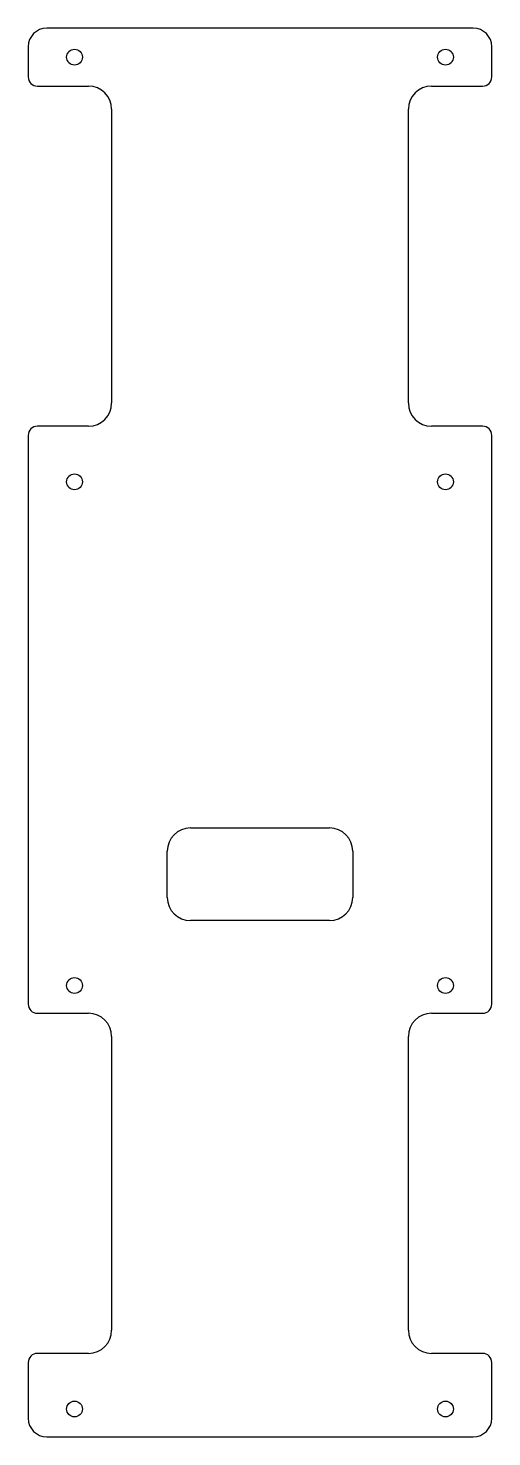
# Model space of a CAD drawing. Header units: millimetres. Extents: x -50 to 50, y -152 to 152.
import ezdxf

# ---------------------------------------------------------------- set-up
doc = ezdxf.new("R2010")
doc.units = ezdxf.units.MM
doc.layers.get('0').update_dxf_attribs({"linetype": 'CONTINUOUS'})

msp = doc.modelspace()

# ---------------------------------------------------------------- linework, layer by layer
for p, q in [((46, 151.925), (-46, 151.925)), ((-50, 147.925), (-50, 141.425)), ((50, 141.425), (50, 147.925)), ((-48, 139.425), (-37, 139.425)), ((37, 139.425), (48, 139.425)), ((-32, 134.425), (-32, 71.075)), ((32, 71.075), (32, 134.425)), ((-50, 64.075), (-50, -58.575)), ((-37, 66.075), (-48, 66.075)), ((48, 66.075), (37, 66.075)), ((50, -58.575), (50, 64.075)), ((-15, -20.575), (15, -20.575)), ((-20, -35.575), (-20, -25.575)), ((20, -25.575), (20, -35.575)), ((15, -40.575), (-15, -40.575)), ((-48, -60.575), (-37, -60.575)), ((37, -60.575), (48, -60.575)), ((-32, -65.575), (-32, -128.925)), ((32, -128.925), (32, -65.575)), ((-50, -135.925), (-50, -147.925)), ((-37, -133.925), (-48, -133.925)), ((48, -133.925), (37, -133.925)), ((50, -147.925), (50, -135.925)), ((-46, -151.925), (46, -151.925))]:
    msp.add_line(p, q)
for centre in [(-40, 145.675), (40, 145.675), (-40, 54.075), (40, 54.075), (-40, -54.575), (40, -54.575), (-40, -145.925), (40, -145.925)]:
    msp.add_circle(centre, 1.7)
for centre, radius, start, end in [((-46, 147.925), 4, 90, 180), ((46, 147.925), 4, 0, 90), ((-48, 141.425), 2, 180, 270), ((48, 141.425), 2, -90, 0), ((-37, 134.425), 5, 0, 90), ((37, 134.425), 5, 90, 180), ((-37, 71.075), 5, -90, 0), ((37, 71.075), 5, 180, 270), ((-48, 64.075), 2, 90, 180), ((48, 64.075), 2, 0, 90), ((-15, -25.575), 5, 90, 180), ((15, -25.575), 5, 0, 90), ((-15, -35.575), 5, 180, 270), ((15, -35.575), 5, -90, 0), ((-48, -58.575), 2, 180, 270), ((-37, -65.575), 5, 0, 90), ((37, -65.575), 5, 90, 180), ((48, -58.575), 2, 270, 360), ((-37, -128.925), 5, -90, 0), ((37, -128.925), 5, 180, 270), ((-48, -135.925), 2, 90, 180), ((48, -135.925), 2, 0, 90), ((-46, -147.925), 4, 180, 270), ((46, -147.925), 4, -90, 0)]:
    msp.add_arc(centre, radius, start, end)

doc.saveas('drawing.dxf')
